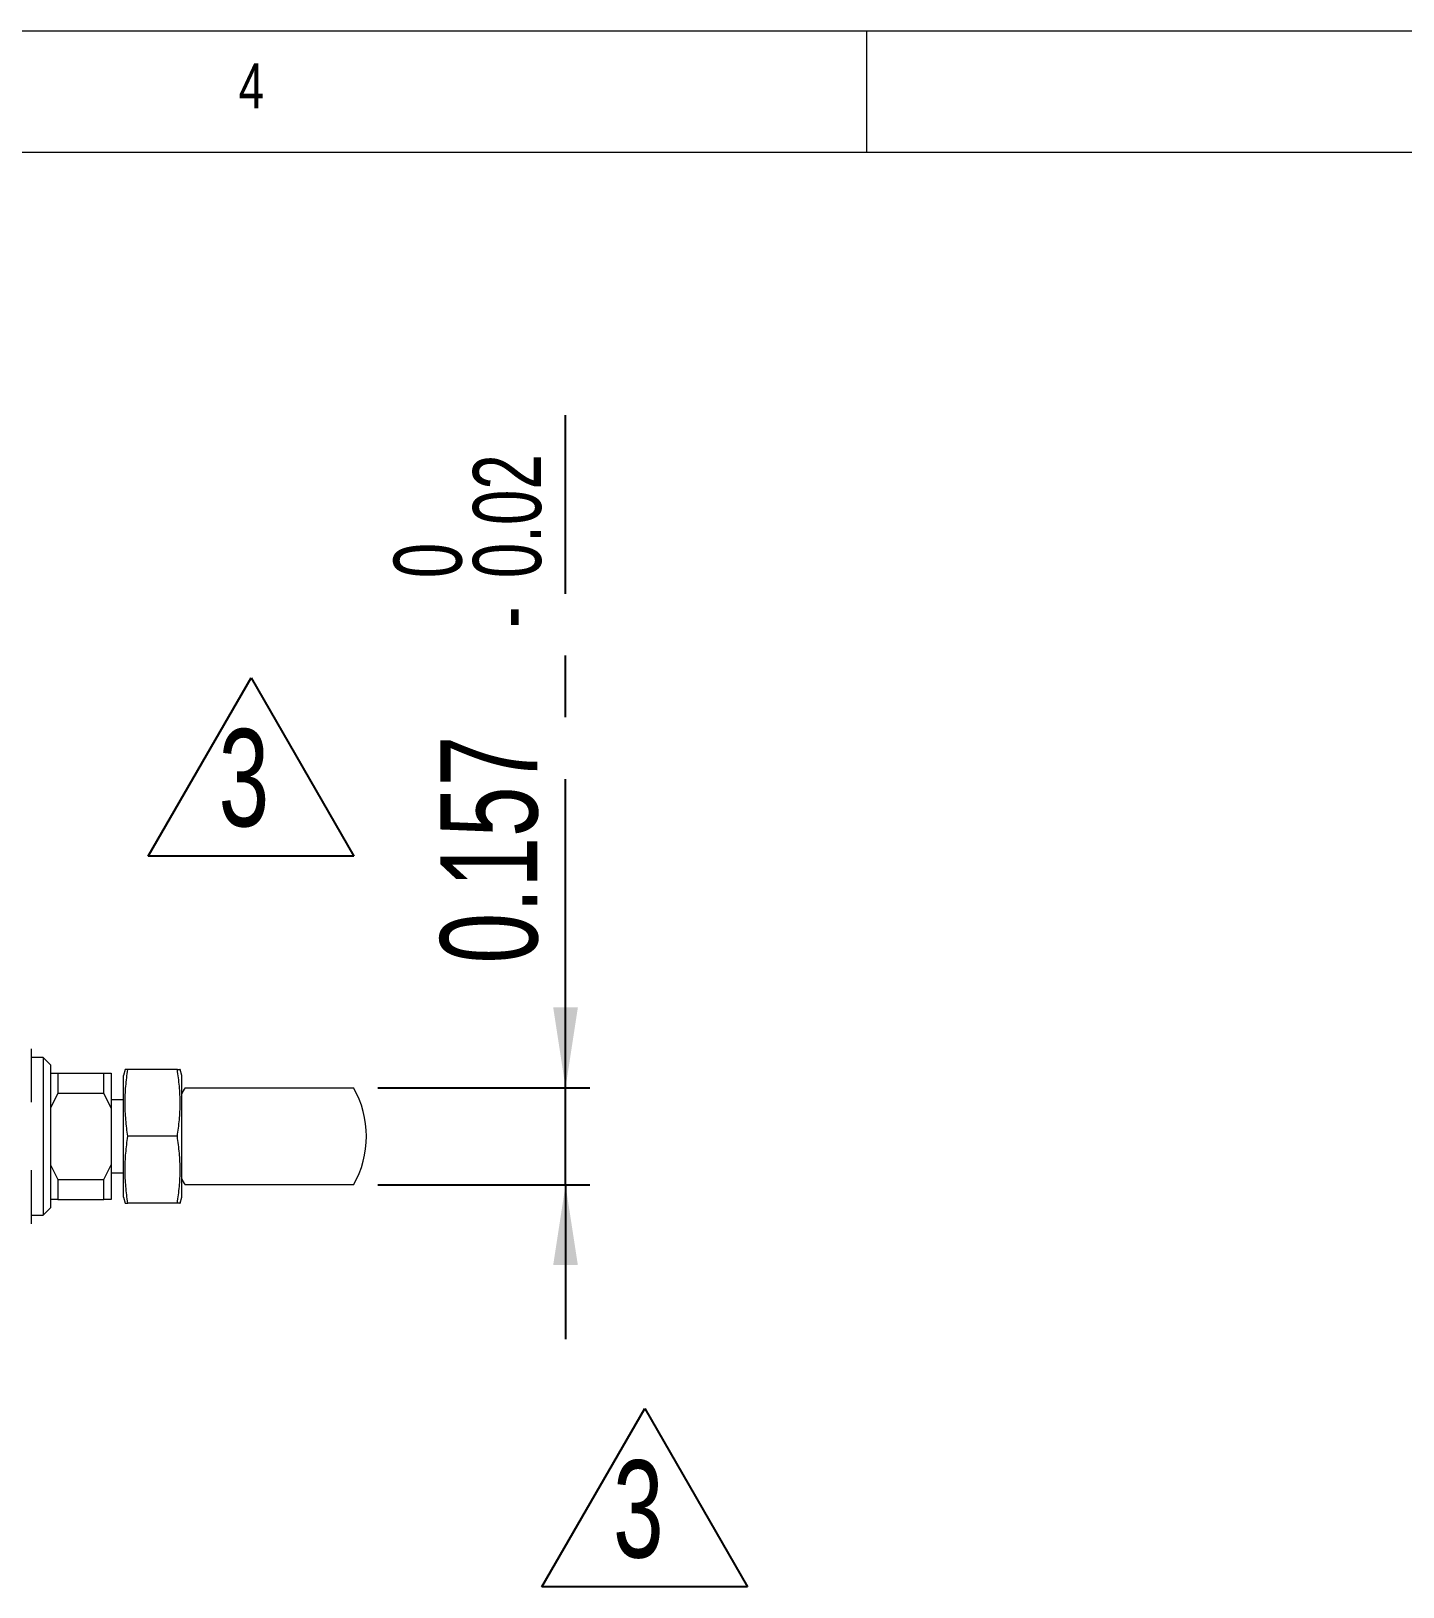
# Model space of a CAD drawing. Header units: inches. Extents: x 0.2 to 16.3, y 0.2 to 11.5.
# Drawn here: x 6.914 to 9.137, y 8.976 to 11.496 of the extents above; entities that cross this region are included whole.
import ezdxf

# ---------------------------------------------------------------- set-up
doc = ezdxf.new("R2010")
doc.units = ezdxf.units.IN
doc.header["$MEASUREMENT"] = 0
doc.linetypes.add('CENTERX2', pattern=[0.8, 0.5, -0.1, 0.1, -0.1])
doc.layers.add('CENTER_LINE', color=7, linetype='CENTERX2')
doc.styles.add('SLDTEXTSTYLE0', font='TXT', dxfattribs={"width": 0.7})
doc.styles.add('SLDTEXTSTYLE2', font='TXT', dxfattribs={"width": 0.75})
doc.dimstyles.new('SLDDIMSTYLE8', dxfattribs={"dimtxt": 0.15748, "dimasz": 0.13, "dimexe": 0, "dimexo": 0.0625, "dimgap": 0.03937, "dimtad": 1, "dimdec": 3, "dimrnd": 1e-09, "dimdsep": 46, "dimtxsty": 'SLDTEXTSTYLE0', "dimsah": 1, "dimcen": 0.09, "dimadec": 0, "dimazin": 2, "dimtol": 1, "dimtm": 0.02, "dimtfac": 1, "dimtdec": 3, "dimtmove": 0, "dimatfit": 0, "dimfxl": 1, "dimfrac": 2, "dimtolj": 1, "dimarcsym": 0})

# ---------------------------------------------------------------- blocks, each defined once
blk = doc.blocks.new('_D_19')
at = {"layer": 'CENTER_LINE'}
for p, q in [((7.7801, 9.7843), (7.7801, 10.874)), ((7.4758, 9.7843), (7.8195, 9.7843)), ((7.7801, 9.6268), (7.7801, 9.7843)), ((7.4758, 9.6268), (7.8195, 9.6268)), ((7.7801, 9.6268), (7.7801, 9.3768))]:
    blk.add_line(p, q, dxfattribs=at)
for points in [[(7.7801, 9.7843), (7.8001, 9.9143), (7.7601, 9.9143)], [(7.7801, 9.6268), (7.7601, 9.4968), (7.8001, 9.4968)]]:
    blk.add_solid(points, dxfattribs=at)
at = {"layer": 'CENTER_LINE', "attachment_point": 1, "rotation": 90, "style": 'SLDTEXTSTYLE0'}
for s, insert, char_height in [('0.02', (7.6302, 10.6097), 0.11024), ('0', (7.5017, 10.6097), 0.1102), ('-', (7.6302, 10.5295), 0.1102), ('0.157', (7.5771, 9.9855), 0.15748)]:
    blk.add_mtext(s, dxfattribs=dict(at, insert=insert, char_height=char_height))
blk = doc.blocks.new('SW_NOTE_0_7')
at = {"layer": 'CENTER_LINE', "color": 0}
for p, q in [((-0.1141, -0.0029), (0.0526, 0.2858)), ((0.0526, 0.2858), (0.2193, -0.0029)), ((0.2193, -0.0029), (-0.1141, -0.0029))]:
    blk.add_line(p, q, dxfattribs=at)
at = {"layer": 'CENTER_LINE', "color": 0, "insert": (0, 0.203), "char_height": 0.1575, "attachment_point": 1, "style": 'SLDTEXTSTYLE0'}
blk.add_mtext('3', dxfattribs=at)
blk = doc.blocks.new('SW_NOTE_0_8')
at = {"layer": 'CENTER_LINE', "color": 0}
for p, q in [((-0.1153, -0.002), (0.0514, 0.2867)), ((0.0514, 0.2867), (0.218, -0.002)), ((0.218, -0.002), (-0.1153, -0.002))]:
    blk.add_line(p, q, dxfattribs=at)
at = {"layer": 'CENTER_LINE', "color": 0, "insert": (0, 0.203), "char_height": 0.1575, "attachment_point": 1, "style": 'SLDTEXTSTYLE0'}
blk.add_mtext('3', dxfattribs=at)

msp = doc.modelspace()

# ---------------------------------------------------------------- linework, layer by layer
at = {"color": 7, "linetype": 'Continuous', "lineweight": 18}
for p, q in [((16.3386, 11.4961), (0.1969, 11.4961)), ((8.2677, 11.4961), (8.2677, 11.2992)), ((16.1516, 11.2992), (0.3937, 11.2992)), ((6.9142, 9.8473), (6.9142, 9.7606)), ((6.9339, 9.8331), (6.9142, 9.8331)), ((6.9457, 9.8213), (6.9339, 9.8331)), ((6.9339, 9.8331), (6.9339, 9.6408)), ((6.9457, 9.8213), (6.9457, 9.6468)), ((6.9457, 9.8077), (6.9576, 9.8077)), ((6.9576, 9.8077), (6.9576, 9.7753)), ((6.9576, 9.8077), (7.0323, 9.8077)), ((7.0323, 9.7753), (7.0323, 9.8077)), ((7.0323, 9.8077), (7.0441, 9.8077)), ((7.0441, 9.8077), (7.0441, 9.7512)), ((7.0665, 9.8138), (7.0638, 9.804)), ((7.1512, 9.8138), (7.0709, 9.8138)), ((7.1583, 9.804), (7.1557, 9.8138)), ((7.0638, 9.6071), (7.0638, 9.804)), ((7.1583, 9.6071), (7.1583, 9.804)), ((7.1637, 9.7843), (7.4364, 9.7843)), ((6.9576, 9.7753), (6.9457, 9.7512)), ((6.9576, 9.7753), (7.0323, 9.7753)), ((7.0441, 9.7512), (7.0323, 9.7753)), ((7.0638, 9.7646), (7.0441, 9.7646)), ((7.0441, 9.7512), (7.0441, 9.6593)), ((7.1512, 9.7055), (7.0709, 9.7055)), ((6.9457, 9.6593), (6.9575, 9.6353)), ((7.0323, 9.6353), (7.0441, 9.6593)), ((7.0441, 9.6593), (7.0441, 9.6029)), ((6.9142, 9.6504), (6.9142, 9.5638)), ((6.9339, 9.6408), (6.9339, 9.578)), ((6.9457, 9.6468), (6.9457, 9.5898)), ((6.9575, 9.6353), (7.0323, 9.6353)), ((6.9575, 9.6353), (6.9575, 9.6029)), ((7.0323, 9.6029), (7.0323, 9.6353)), ((7.0441, 9.6465), (7.0638, 9.6465)), ((7.0638, 9.6071), (7.0665, 9.5973)), ((7.1557, 9.5973), (7.1583, 9.6071)), ((7.4364, 9.6268), (7.1637, 9.6268)), ((6.9339, 9.578), (6.9457, 9.5898)), ((6.9575, 9.6029), (6.9457, 9.6029)), ((6.9575, 9.6029), (7.0323, 9.6029)), ((7.0441, 9.6029), (7.0323, 9.6029)), ((7.1512, 9.5973), (7.0709, 9.5973)), ((6.9142, 9.578), (6.9339, 9.578))]:
    msp.add_line(p, q, dxfattribs=at)
for start, end in [(150, 154.1581), (330, 30), (205.8419, 210)]:
    msp.add_arc((7.3, 9.7055), 0.1575, start, end, dxfattribs=at)
for points, knots in [([(7.0709, 9.8138), (7.0685, 9.8138), (7.0656, 9.8138), (7.0668, 9.8138), (7.0669, 9.8138)], [0, 0, 0, 0, 0.866831, 1, 1, 1, 1]), ([(7.0709, 9.7055), (7.0697, 9.7144), (7.0673, 9.7322), (7.0661, 9.7593), (7.0672, 9.7866), (7.0697, 9.8047), (7.0709, 9.8138)], [0, 0, 0, 0, 0.247646, 0.49521, 0.747561, 1, 1, 1, 1]), ([(7.1512, 9.7055), (7.1524, 9.7144), (7.1549, 9.7322), (7.1561, 9.7593), (7.1549, 9.7866), (7.1524, 9.8047), (7.1512, 9.8138)], [0, 0, 0, 0, 0.2476456, 0.4952095, 0.7475612, 1, 1, 1, 1]), ([(7.1512, 9.8138), (7.1536, 9.8138), (7.1565, 9.8138), (7.1554, 9.8138), (7.1552, 9.8138)], [0, 0, 0, 0, 0.866831, 1, 1, 1, 1]), ([(7.0709, 9.5973), (7.0697, 9.6062), (7.0673, 9.624), (7.0661, 9.651), (7.0672, 9.6783), (7.0697, 9.6965), (7.0709, 9.7055)], [0, 0, 0, 0, 0.247646, 0.49521, 0.747561, 1, 1, 1, 1]), ([(7.1512, 9.5973), (7.1524, 9.6062), (7.1549, 9.624), (7.1561, 9.651), (7.1549, 9.6783), (7.1524, 9.6965), (7.1512, 9.7055)], [0, 0, 0, 0, 0.247646, 0.49521, 0.747561, 1, 1, 1, 1]), ([(7.0669, 9.5973), (7.0667, 9.5973), (7.0656, 9.5973), (7.0684, 9.5973), (7.0709, 9.5973)], [0, 0, 0, 0, 0.119939, 1, 1, 1, 1]), ([(7.1552, 9.5973), (7.1554, 9.5973), (7.1565, 9.5973), (7.1537, 9.5973), (7.1512, 9.5973)], [0, 0, 0, 0, 0.119939, 1, 1, 1, 1])]:
    msp.add_open_spline(points, degree=3, knots=knots, dxfattribs=at)

# ---------------------------------------------------------------- block references
at = {"layer": 'CENTER_LINE'}
for name, p in [('SW_NOTE_0_7', (7.218, 10.1623)), ('SW_NOTE_0_8', (7.8571, 8.9776))]:
    msp.add_blockref(name, p, dxfattribs=at)

# ---------------------------------------------------------------- texts
at = {"color": 7, "linetype": 'Continuous', "lineweight": 0, "insert": (7.2507, 11.4436), "char_height": 0.0729, "attachment_point": 1, "style": 'SLDTEXTSTYLE2'}
msp.add_mtext('4', dxfattribs=at)

# ---------------------------------------------------------------- dimensions: what is measured, and where the dimension line sits
at = {"layer": 'CENTER_LINE'}
dim = msp.add_linear_dim(base=(7.78011, 9.78427), p1=(7.43642, 9.62679), p2=(7.43642, 9.78427), angle=90, dimstyle='SLDDIMSTYLE8', dxfattribs=at)
dim.commit()
dim.dimension.update_dxf_attribs({"geometry": '_D_19', "text_midpoint": (7.78011, 10.42977), "dimtype": 160})

doc.saveas('drawing.dxf')
